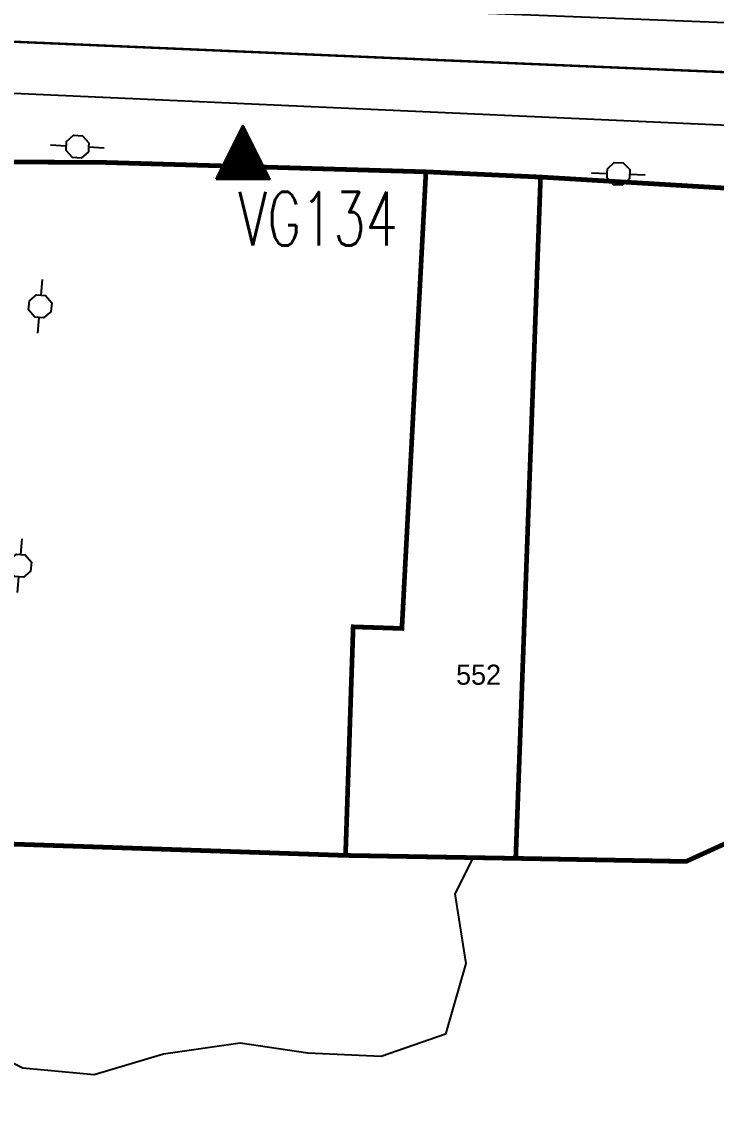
# Model space of a CAD drawing. Header units: millimetres. Extents: x 203684 to 206468, y 4869193 to 4871613.
# Drawn here: x 204541.4 to 204593.1, y 4870842.5 to 4870923.5 of the extents above; entities that cross this region are included whole.
import ezdxf
from ezdxf.enums import TextEntityAlignment as Align

# ---------------------------------------------------------------- set-up
doc = ezdxf.new("R2010")
doc.units = ezdxf.units.MM
for name, color, linetype in [('CD_MALHA_LOTES', 7, 'Continuous'), ('HP-VERTICE', 20, 'Continuous'), ('LT-POSTES', 7, 'Continuous'), ('RU-QUADRA', 210, 'Continuous'), ('SV-EIXO-RUA-PAV', 20, 'Continuous'), ('SV-RUA-PAVIM', 7, 'Continuous'), ('Th_NmrPort', 1, 'Continuous'), ('VG-ORLA-VEGETACAO', 90, 'Continuous')]:
    doc.layers.add(name, color=color, linetype=linetype)
doc.styles.add('ARIAL', font='simplex.shx')

# ---------------------------------------------------------------- blocks, each defined once
blk = doc.blocks.new('COD159', base_point=(204054.89, 4870957.67))
at = {"layer": 'HP-VERTICE'}
for p, q in [((204054.734989, 4870959.359978), (204055.045009, 4870959.359981)), ((204054.737489, 4870959.364978), (204055.042509, 4870959.364981)), ((204054.739989, 4870959.369978), (204055.040009, 4870959.369981)), ((204054.742489, 4870959.374978), (204055.037509, 4870959.374981)), ((204054.744989, 4870959.379978), (204055.035009, 4870959.379981)), ((204054.747489, 4870959.384978), (204055.032509, 4870959.384981)), ((204054.749989, 4870959.389979), (204055.030009, 4870959.389981)), ((204054.752489, 4870959.394979), (204055.027509, 4870959.394981)), ((204054.754989, 4870959.399979), (204055.025009, 4870959.399981)), ((204054.757489, 4870959.404979), (204055.022509, 4870959.404981)), ((204054.759989, 4870959.409979), (204055.020009, 4870959.409981)), ((204054.762489, 4870959.414979), (204055.017509, 4870959.414981)), ((204054.764989, 4870959.419979), (204055.015009, 4870959.419981)), ((204054.767489, 4870959.424979), (204055.012509, 4870959.424981)), ((204054.769989, 4870959.429979), (204055.010009, 4870959.429981)), ((204054.772489, 4870959.434979), (204055.007509, 4870959.434981)), ((204054.774989, 4870959.439979), (204055.005009, 4870959.439981)), ((204054.777489, 4870959.444979), (204055.002509, 4870959.444981)), ((204054.779989, 4870959.449979), (204055.000009, 4870959.449981)), ((204054.782489, 4870959.454979), (204054.99751, 4870959.454981)), ((204054.784989, 4870959.459979), (204054.99501, 4870959.459981)), ((204054.787489, 4870959.464979), (204054.99251, 4870959.464981)), ((204054.789989, 4870959.469979), (204054.99001, 4870959.469981)), ((204054.792489, 4870959.474979), (204054.98751, 4870959.474981)), ((204054.794989, 4870959.479979), (204054.98501, 4870959.479981)), ((204054.797489, 4870959.484979), (204054.98251, 4870959.484981)), ((204054.79999, 4870959.489979), (204054.98001, 4870959.489981)), ((204054.80249, 4870959.494979), (204054.97751, 4870959.494981)), ((204054.80499, 4870959.499979), (204054.97501, 4870959.499981)), ((204054.80749, 4870959.504979), (204054.97251, 4870959.504981)), ((204054.80999, 4870959.509979), (204054.97001, 4870959.509981)), ((204054.81249, 4870959.514979), (204054.96751, 4870959.514981)), ((204054.81499, 4870959.519979), (204054.96501, 4870959.519981)), ((204054.81749, 4870959.524979), (204054.96251, 4870959.524981)), ((204054.81999, 4870959.529979), (204054.96001, 4870959.529981)), ((204054.82249, 4870959.534979), (204054.95751, 4870959.534981)), ((204054.82499, 4870959.539979), (204054.95501, 4870959.539981)), ((204054.82749, 4870959.544979), (204054.95251, 4870959.544981)), ((204054.82999, 4870959.549979), (204054.95001, 4870959.549981)), ((204054.83249, 4870959.554979), (204054.94751, 4870959.55498)), ((204054.83499, 4870959.559979), (204054.94501, 4870959.55998)), ((204054.83749, 4870959.564979), (204054.94251, 4870959.56498)), ((204054.83999, 4870959.569979), (204054.94001, 4870959.56998)), ((204054.84249, 4870959.574979), (204054.93751, 4870959.57498)), ((204054.84499, 4870959.579979), (204054.93501, 4870959.57998)), ((204054.84749, 4870959.584979), (204054.93251, 4870959.58498)), ((204054.84999, 4870959.58998), (204054.93001, 4870959.58998)), ((204054.85249, 4870959.59498), (204054.92751, 4870959.59498)), ((204054.85499, 4870959.59998), (204054.92501, 4870959.59998)), ((204054.85749, 4870959.60498), (204054.92251, 4870959.60498)), ((204054.85999, 4870959.60998), (204054.92001, 4870959.60998)), ((204054.86249, 4870959.61498), (204054.91751, 4870959.61498)), ((204054.86499, 4870959.61998), (204054.91501, 4870959.61998)), ((204054.86749, 4870959.62498), (204054.91251, 4870959.62498)), ((204054.86999, 4870959.62998), (204054.91001, 4870959.62998)), ((204054.87249, 4870959.63498), (204054.90751, 4870959.63498)), ((204054.87499, 4870959.63998), (204054.90501, 4870959.63998)), ((204054.87749, 4870959.64498), (204054.90251, 4870959.64498)), ((204054.87999, 4870959.64998), (204054.90001, 4870959.64998)), ((204054.88249, 4870959.65498), (204054.89751, 4870959.65498)), ((204054.88499, 4870959.65998), (204054.89501, 4870959.65998)), ((204054.88749, 4870959.66498), (204054.89251, 4870959.66498)), ((204054.88999, 4870959.66998), (204054.89001, 4870959.66998)), ((204054.329987, 4870958.549974), (204055.450007, 4870958.549986)), ((204054.332487, 4870958.554974), (204055.447507, 4870958.554986)), ((204054.334987, 4870958.559974), (204055.445007, 4870958.559985)), ((204054.337487, 4870958.564974), (204055.442507, 4870958.564985)), ((204054.339987, 4870958.569974), (204055.440007, 4870958.569985)), ((204054.342487, 4870958.574974), (204055.437507, 4870958.574985)), ((204054.344987, 4870958.579974), (204055.435007, 4870958.579985)), ((204054.347487, 4870958.584975), (204055.432507, 4870958.584985)), ((204054.349987, 4870958.589975), (204055.430007, 4870958.589985)), ((204054.352487, 4870958.594975), (204055.427507, 4870958.594985)), ((204054.354987, 4870958.599975), (204055.425007, 4870958.599985)), ((204054.357487, 4870958.604975), (204055.422507, 4870958.604985)), ((204054.359987, 4870958.609975), (204055.420007, 4870958.609985)), ((204054.362487, 4870958.614975), (204055.417507, 4870958.614985)), ((204054.364987, 4870958.619975), (204055.415007, 4870958.619985)), ((204054.367487, 4870958.624975), (204055.412507, 4870958.624985)), ((204054.369987, 4870958.629975), (204055.410007, 4870958.629985)), ((204054.372487, 4870958.634975), (204055.407507, 4870958.634985)), ((204054.374987, 4870958.639975), (204055.405007, 4870958.639985)), ((204054.377487, 4870958.644975), (204055.402507, 4870958.644985)), ((204054.379987, 4870958.649975), (204055.400007, 4870958.649985)), ((204054.382487, 4870958.654975), (204055.397507, 4870958.654985)), ((204054.384987, 4870958.659975), (204055.395008, 4870958.659985)), ((204054.387487, 4870958.664975), (204055.392508, 4870958.664985)), ((204054.389987, 4870958.669975), (204055.390008, 4870958.669985)), ((204054.392487, 4870958.674975), (204055.387508, 4870958.674985)), ((204054.394987, 4870958.679975), (204055.385008, 4870958.679985)), ((204054.397488, 4870958.684975), (204055.382508, 4870958.684985)), ((204054.399988, 4870958.689975), (204055.380008, 4870958.689985)), ((204054.402488, 4870958.694975), (204055.377508, 4870958.694985)), ((204054.404988, 4870958.699975), (204055.375008, 4870958.699985)), ((204054.407488, 4870958.704975), (204055.372508, 4870958.704985)), ((204054.409988, 4870958.709975), (204055.370008, 4870958.709985)), ((204054.412488, 4870958.714975), (204055.367508, 4870958.714985)), ((204054.414988, 4870958.719975), (204055.365008, 4870958.719985)), ((204054.417488, 4870958.724975), (204055.362508, 4870958.724985)), ((204054.419988, 4870958.729975), (204055.360008, 4870958.729985)), ((204054.422488, 4870958.734975), (204055.357508, 4870958.734985)), ((204054.424988, 4870958.739975), (204055.355008, 4870958.739985)), ((204054.427488, 4870958.744975), (204055.352508, 4870958.744985)), ((204054.429988, 4870958.749975), (204055.350008, 4870958.749985)), ((204054.432488, 4870958.754975), (204055.347508, 4870958.754985)), ((204054.434988, 4870958.759975), (204055.345008, 4870958.759984)), ((204054.437488, 4870958.764975), (204055.342508, 4870958.764984)), ((204054.439988, 4870958.769975), (204055.340008, 4870958.769984)), ((204054.442488, 4870958.774975), (204055.337508, 4870958.774984)), ((204054.444988, 4870958.779975), (204055.335008, 4870958.779984)), ((204054.447488, 4870958.784976), (204055.332508, 4870958.784984)), ((204054.449988, 4870958.789976), (204055.330008, 4870958.789984)), ((204054.452488, 4870958.794976), (204055.327508, 4870958.794984)), ((204054.454988, 4870958.799976), (204055.325008, 4870958.799984)), ((204054.457488, 4870958.804976), (204055.322508, 4870958.804984)), ((204054.459988, 4870958.809976), (204055.320008, 4870958.809984)), ((204054.462488, 4870958.814976), (204055.317508, 4870958.814984)), ((204054.464988, 4870958.819976), (204055.315008, 4870958.819984)), ((204054.467488, 4870958.824976), (204055.312508, 4870958.824984)), ((204054.469988, 4870958.829976), (204055.310008, 4870958.829984)), ((204054.472488, 4870958.834976), (204055.307508, 4870958.834984)), ((204054.474988, 4870958.839976), (204055.305008, 4870958.839984)), ((204054.477488, 4870958.844976), (204055.302508, 4870958.844984)), ((204054.479988, 4870958.849976), (204055.300008, 4870958.849984)), ((204054.482488, 4870958.854976), (204055.297508, 4870958.854984)), ((204054.484988, 4870958.859976), (204055.295008, 4870958.859984)), ((204054.487488, 4870958.864976), (204055.292508, 4870958.864984)), ((204054.489988, 4870958.869976), (204055.290008, 4870958.869984)), ((204054.492488, 4870958.874976), (204055.287508, 4870958.874984)), ((204054.494988, 4870958.879976), (204055.285008, 4870958.879984)), ((204054.497488, 4870958.884976), (204055.282508, 4870958.884984)), ((204054.499988, 4870958.889976), (204055.280008, 4870958.889984)), ((204054.502488, 4870958.894976), (204055.277508, 4870958.894984)), ((204054.504988, 4870958.899976), (204055.275008, 4870958.899984)), ((204054.507488, 4870958.904976), (204055.272508, 4870958.904984)), ((204054.509988, 4870958.909976), (204055.270008, 4870958.909984)), ((204054.512488, 4870958.914976), (204055.267508, 4870958.914984)), ((204054.514988, 4870958.919976), (204055.265008, 4870958.919984)), ((204054.517488, 4870958.924976), (204055.262508, 4870958.924984)), ((204054.519988, 4870958.929976), (204055.260008, 4870958.929984)), ((204054.522488, 4870958.934976), (204055.257508, 4870958.934984)), ((204054.524988, 4870958.939976), (204055.255008, 4870958.939984)), ((204054.527488, 4870958.944976), (204055.252508, 4870958.944984)), ((204054.529988, 4870958.949976), (204055.250008, 4870958.949984)), ((204054.532488, 4870958.954976), (204055.247508, 4870958.954984)), ((204054.534988, 4870958.959976), (204055.245008, 4870958.959983)), ((204054.537488, 4870958.964976), (204055.242508, 4870958.964983)), ((204054.539988, 4870958.969976), (204055.240008, 4870958.969983)), ((204054.542488, 4870958.974976), (204055.237508, 4870958.974983)), ((204054.544988, 4870958.979976), (204055.235008, 4870958.979983)), ((204054.547488, 4870958.984977), (204055.232508, 4870958.984983)), ((204054.549988, 4870958.989977), (204055.230008, 4870958.989983)), ((204054.552488, 4870958.994977), (204055.227508, 4870958.994983)), ((204054.554988, 4870958.999977), (204055.225008, 4870958.999983)), ((204054.557488, 4870959.004977), (204055.222508, 4870959.004983)), ((204054.559988, 4870959.009977), (204055.220008, 4870959.009983)), ((204054.562488, 4870959.014977), (204055.217508, 4870959.014983)), ((204054.564988, 4870959.019977), (204055.215008, 4870959.019983)), ((204054.567488, 4870959.024977), (204055.212508, 4870959.024983)), ((204054.569988, 4870959.029977), (204055.210008, 4870959.029983)), ((204054.572488, 4870959.034977), (204055.207508, 4870959.034983)), ((204054.574988, 4870959.039977), (204055.205008, 4870959.039983)), ((204054.577488, 4870959.044977), (204055.202508, 4870959.044983)), ((204054.579988, 4870959.049977), (204055.200008, 4870959.049983)), ((204054.582488, 4870959.054977), (204055.197509, 4870959.054983)), ((204054.584988, 4870959.059977), (204055.195009, 4870959.059983)), ((204054.587488, 4870959.064977), (204055.192509, 4870959.064983)), ((204054.589988, 4870959.069977), (204055.190009, 4870959.069983)), ((204054.592488, 4870959.074977), (204055.187509, 4870959.074983)), ((204054.594988, 4870959.079977), (204055.185009, 4870959.079983)), ((204054.597488, 4870959.084977), (204055.182509, 4870959.084983)), ((204054.599989, 4870959.089977), (204055.180009, 4870959.089983)), ((204054.602489, 4870959.094977), (204055.177509, 4870959.094983)), ((204054.604989, 4870959.099977), (204055.175009, 4870959.099983)), ((204054.607489, 4870959.104977), (204055.172509, 4870959.104983)), ((204054.609989, 4870959.109977), (204055.170009, 4870959.109983)), ((204054.612489, 4870959.114977), (204055.167509, 4870959.114983)), ((204054.614989, 4870959.119977), (204055.165009, 4870959.119983)), ((204054.617489, 4870959.124977), (204055.162509, 4870959.124983)), ((204054.619989, 4870959.129977), (204055.160009, 4870959.129983)), ((204054.622489, 4870959.134977), (204055.157509, 4870959.134983)), ((204054.624989, 4870959.139977), (204055.155009, 4870959.139983)), ((204054.627489, 4870959.144977), (204055.152509, 4870959.144983)), ((204054.629989, 4870959.149977), (204055.150009, 4870959.149983)), ((204054.632489, 4870959.154977), (204055.147509, 4870959.154982)), ((204054.634989, 4870959.159977), (204055.145009, 4870959.159982)), ((204054.637489, 4870959.164977), (204055.142509, 4870959.164982)), ((204054.639989, 4870959.169977), (204055.140009, 4870959.169982)), ((204054.642489, 4870959.174977), (204055.137509, 4870959.174982)), ((204054.644989, 4870959.179977), (204055.135009, 4870959.179982)), ((204054.647489, 4870959.184977), (204055.132509, 4870959.184982)), ((204054.649989, 4870959.189978), (204055.130009, 4870959.189982)), ((204054.652489, 4870959.194978), (204055.127509, 4870959.194982)), ((204054.654989, 4870959.199978), (204055.125009, 4870959.199982)), ((204054.657489, 4870959.204978), (204055.122509, 4870959.204982)), ((204054.659989, 4870959.209978), (204055.120009, 4870959.209982)), ((204054.662489, 4870959.214978), (204055.117509, 4870959.214982)), ((204054.664989, 4870959.219978), (204055.115009, 4870959.219982)), ((204054.667489, 4870959.224978), (204055.112509, 4870959.224982)), ((204054.669989, 4870959.229978), (204055.110009, 4870959.229982)), ((204054.672489, 4870959.234978), (204055.107509, 4870959.234982)), ((204054.674989, 4870959.239978), (204055.105009, 4870959.239982)), ((204054.677489, 4870959.244978), (204055.102509, 4870959.244982)), ((204054.679989, 4870959.249978), (204055.100009, 4870959.249982)), ((204054.682489, 4870959.254978), (204055.097509, 4870959.254982)), ((204054.684989, 4870959.259978), (204055.095009, 4870959.259982)), ((204054.687489, 4870959.264978), (204055.092509, 4870959.264982)), ((204054.689989, 4870959.269978), (204055.090009, 4870959.269982)), ((204054.692489, 4870959.274978), (204055.087509, 4870959.274982)), ((204054.694989, 4870959.279978), (204055.085009, 4870959.279982)), ((204054.697489, 4870959.284978), (204055.082509, 4870959.284982)), ((204054.699989, 4870959.289978), (204055.080009, 4870959.289982)), ((204054.702489, 4870959.294978), (204055.077509, 4870959.294982)), ((204054.704989, 4870959.299978), (204055.075009, 4870959.299982)), ((204054.707489, 4870959.304978), (204055.072509, 4870959.304982)), ((204054.709989, 4870959.309978), (204055.070009, 4870959.309982)), ((204054.712489, 4870959.314978), (204055.067509, 4870959.314982)), ((204054.714989, 4870959.319978), (204055.065009, 4870959.319982)), ((204054.717489, 4870959.324978), (204055.062509, 4870959.324982)), ((204054.719989, 4870959.329978), (204055.060009, 4870959.329982)), ((204054.722489, 4870959.334978), (204055.057509, 4870959.334982)), ((204054.724989, 4870959.339978), (204055.055009, 4870959.339982)), ((204054.727489, 4870959.344978), (204055.052509, 4870959.344982)), ((204054.729989, 4870959.349978), (204055.050009, 4870959.349982)), ((204054.732489, 4870959.354978), (204055.047509, 4870959.354981)), ((204053.924985, 4870957.73997), (204055.855005, 4870957.73999)), ((204053.927485, 4870957.74497), (204055.852505, 4870957.74499)), ((204053.929985, 4870957.74997), (204055.850005, 4870957.74999)), ((204053.932485, 4870957.75497), (204055.847505, 4870957.75499)), ((204053.934985, 4870957.75997), (204055.845005, 4870957.75999)), ((204053.937485, 4870957.76497), (204055.842505, 4870957.764989)), ((204053.939985, 4870957.76997), (204055.840005, 4870957.769989)), ((204053.942485, 4870957.77497), (204055.837505, 4870957.774989)), ((204053.944985, 4870957.779971), (204055.835005, 4870957.779989)), ((204053.947485, 4870957.784971), (204055.832505, 4870957.784989)), ((204053.949985, 4870957.789971), (204055.830005, 4870957.789989)), ((204053.952485, 4870957.794971), (204055.827505, 4870957.794989)), ((204053.954985, 4870957.799971), (204055.825005, 4870957.799989)), ((204053.957485, 4870957.804971), (204055.822505, 4870957.804989)), ((204053.959985, 4870957.809971), (204055.820005, 4870957.809989)), ((204053.962485, 4870957.814971), (204055.817505, 4870957.814989)), ((204053.964985, 4870957.819971), (204055.815005, 4870957.819989)), ((204053.967485, 4870957.824971), (204055.812505, 4870957.824989)), ((204053.969985, 4870957.829971), (204055.810005, 4870957.829989)), ((204053.972485, 4870957.834971), (204055.807505, 4870957.834989)), ((204053.974985, 4870957.839971), (204055.805005, 4870957.839989)), ((204053.977485, 4870957.844971), (204055.802505, 4870957.844989)), ((204053.979985, 4870957.849971), (204055.800005, 4870957.849989)), ((204053.982485, 4870957.854971), (204055.797505, 4870957.854989)), ((204053.984985, 4870957.859971), (204055.795005, 4870957.859989)), ((204053.987485, 4870957.864971), (204055.792506, 4870957.864989)), ((204053.989985, 4870957.869971), (204055.790006, 4870957.869989)), ((204053.992485, 4870957.874971), (204055.787506, 4870957.874989)), ((204053.994986, 4870957.879971), (204055.785006, 4870957.879989)), ((204053.997486, 4870957.884971), (204055.782506, 4870957.884989)), ((204053.999986, 4870957.889971), (204055.780006, 4870957.889989)), ((204054.002486, 4870957.894971), (204055.777506, 4870957.894989)), ((204054.004986, 4870957.899971), (204055.775006, 4870957.899989)), ((204054.007486, 4870957.904971), (204055.772506, 4870957.904989)), ((204054.009986, 4870957.909971), (204055.770006, 4870957.909989)), ((204054.012486, 4870957.914971), (204055.767506, 4870957.914989)), ((204054.014986, 4870957.919971), (204055.765006, 4870957.919989)), ((204054.017486, 4870957.924971), (204055.762506, 4870957.924989)), ((204054.019986, 4870957.929971), (204055.760006, 4870957.929989)), ((204054.022486, 4870957.934971), (204055.757506, 4870957.934989)), ((204054.024986, 4870957.939971), (204055.755006, 4870957.939989)), ((204054.027486, 4870957.944971), (204055.752506, 4870957.944989)), ((204054.029986, 4870957.949971), (204055.750006, 4870957.949989)), ((204054.032486, 4870957.954971), (204055.747506, 4870957.954989)), ((204054.034986, 4870957.959971), (204055.745006, 4870957.959988)), ((204054.037486, 4870957.964971), (204055.742506, 4870957.964988)), ((204054.039986, 4870957.969971), (204055.740006, 4870957.969988)), ((204054.042486, 4870957.974971), (204055.737506, 4870957.974988)), ((204054.044986, 4870957.979971), (204055.735006, 4870957.979988)), ((204054.047486, 4870957.984972), (204055.732506, 4870957.984988)), ((204054.049986, 4870957.989972), (204055.730006, 4870957.989988)), ((204054.052486, 4870957.994972), (204055.727506, 4870957.994988)), ((204054.054986, 4870957.999972), (204055.725006, 4870957.999988)), ((204054.057486, 4870958.004972), (204055.722506, 4870958.004988)), ((204054.059986, 4870958.009972), (204055.720006, 4870958.009988)), ((204054.062486, 4870958.014972), (204055.717506, 4870958.014988)), ((204054.064986, 4870958.019972), (204055.715006, 4870958.019988)), ((204054.067486, 4870958.024972), (204055.712506, 4870958.024988)), ((204054.069986, 4870958.029972), (204055.710006, 4870958.029988)), ((204054.072486, 4870958.034972), (204055.707506, 4870958.034988)), ((204054.074986, 4870958.039972), (204055.705006, 4870958.039988)), ((204054.077486, 4870958.044972), (204055.702506, 4870958.044988)), ((204054.079986, 4870958.049972), (204055.700006, 4870958.049988)), ((204054.082486, 4870958.054972), (204055.697506, 4870958.054988)), ((204054.084986, 4870958.059972), (204055.695006, 4870958.059988)), ((204054.087486, 4870958.064972), (204055.692506, 4870958.064988)), ((204054.089986, 4870958.069972), (204055.690006, 4870958.069988)), ((204054.092486, 4870958.074972), (204055.687506, 4870958.074988)), ((204054.094986, 4870958.079972), (204055.685006, 4870958.079988)), ((204054.097486, 4870958.084972), (204055.682506, 4870958.084988)), ((204054.099986, 4870958.089972), (204055.680006, 4870958.089988)), ((204054.102486, 4870958.094972), (204055.677506, 4870958.094988)), ((204054.104986, 4870958.099972), (204055.675006, 4870958.099988)), ((204054.107486, 4870958.104972), (204055.672506, 4870958.104988)), ((204054.109986, 4870958.109972), (204055.670006, 4870958.109988)), ((204054.112486, 4870958.114972), (204055.667506, 4870958.114988)), ((204054.114986, 4870958.119972), (204055.665006, 4870958.119988)), ((204054.117486, 4870958.124972), (204055.662506, 4870958.124988)), ((204054.119986, 4870958.129972), (204055.660006, 4870958.129988)), ((204054.122486, 4870958.134972), (204055.657506, 4870958.134988)), ((204054.124986, 4870958.139972), (204055.655006, 4870958.139988)), ((204054.127486, 4870958.144972), (204055.652506, 4870958.144988)), ((204054.129986, 4870958.149972), (204055.650006, 4870958.149988)), ((204054.132486, 4870958.154972), (204055.647506, 4870958.154988)), ((204054.134986, 4870958.159972), (204055.645006, 4870958.159987)), ((204054.137486, 4870958.164972), (204055.642506, 4870958.164987)), ((204054.139986, 4870958.169972), (204055.640006, 4870958.169987)), ((204054.142486, 4870958.174972), (204055.637506, 4870958.174987)), ((204054.144986, 4870958.179972), (204055.635006, 4870958.179987)), ((204054.147486, 4870958.184973), (204055.632506, 4870958.184987)), ((204054.149986, 4870958.189973), (204055.630006, 4870958.189987)), ((204054.152486, 4870958.194973), (204055.627506, 4870958.194987)), ((204054.154986, 4870958.199973), (204055.625006, 4870958.199987)), ((204054.157486, 4870958.204973), (204055.622506, 4870958.204987)), ((204054.159986, 4870958.209973), (204055.620006, 4870958.209987)), ((204054.162486, 4870958.214973), (204055.617506, 4870958.214987)), ((204054.164986, 4870958.219973), (204055.615006, 4870958.219987)), ((204054.167486, 4870958.224973), (204055.612506, 4870958.224987)), ((204054.169986, 4870958.229973), (204055.610006, 4870958.229987)), ((204054.172486, 4870958.234973), (204055.607506, 4870958.234987)), ((204054.174986, 4870958.239973), (204055.605006, 4870958.239987)), ((204054.177486, 4870958.244973), (204055.602506, 4870958.244987)), ((204054.179986, 4870958.249973), (204055.600006, 4870958.249987)), ((204054.182486, 4870958.254973), (204055.597506, 4870958.254987)), ((204054.184986, 4870958.259973), (204055.595007, 4870958.259987)), ((204054.187486, 4870958.264973), (204055.592507, 4870958.264987)), ((204054.189986, 4870958.269973), (204055.590007, 4870958.269987)), ((204054.192486, 4870958.274973), (204055.587507, 4870958.274987)), ((204054.194986, 4870958.279973), (204055.585007, 4870958.279987)), ((204054.197487, 4870958.284973), (204055.582507, 4870958.284987)), ((204054.199987, 4870958.289973), (204055.580007, 4870958.289987)), ((204054.202487, 4870958.294973), (204055.577507, 4870958.294987)), ((204054.204987, 4870958.299973), (204055.575007, 4870958.299987)), ((204054.207487, 4870958.304973), (204055.572507, 4870958.304987)), ((204054.209987, 4870958.309973), (204055.570007, 4870958.309987)), ((204054.212487, 4870958.314973), (204055.567507, 4870958.314987)), ((204054.214987, 4870958.319973), (204055.565007, 4870958.319987)), ((204054.217487, 4870958.324973), (204055.562507, 4870958.324987)), ((204054.219987, 4870958.329973), (204055.560007, 4870958.329987)), ((204054.222487, 4870958.334973), (204055.557507, 4870958.334987)), ((204054.224987, 4870958.339973), (204055.555007, 4870958.339987)), ((204054.227487, 4870958.344973), (204055.552507, 4870958.344987)), ((204054.229987, 4870958.349973), (204055.550007, 4870958.349987)), ((204054.232487, 4870958.354973), (204055.547507, 4870958.354987)), ((204054.234987, 4870958.359973), (204055.545007, 4870958.359986)), ((204054.237487, 4870958.364973), (204055.542507, 4870958.364986)), ((204054.239987, 4870958.369973), (204055.540007, 4870958.369986)), ((204054.242487, 4870958.374973), (204055.537507, 4870958.374986)), ((204054.244987, 4870958.379973), (204055.535007, 4870958.379986)), ((204054.247487, 4870958.384974), (204055.532507, 4870958.384986)), ((204054.249987, 4870958.389974), (204055.530007, 4870958.389986)), ((204054.252487, 4870958.394974), (204055.527507, 4870958.394986)), ((204054.254987, 4870958.399974), (204055.525007, 4870958.399986)), ((204054.257487, 4870958.404974), (204055.522507, 4870958.404986)), ((204054.259987, 4870958.409974), (204055.520007, 4870958.409986)), ((204054.262487, 4870958.414974), (204055.517507, 4870958.414986)), ((204054.264987, 4870958.419974), (204055.515007, 4870958.419986)), ((204054.267487, 4870958.424974), (204055.512507, 4870958.424986)), ((204054.269987, 4870958.429974), (204055.510007, 4870958.429986)), ((204054.272487, 4870958.434974), (204055.507507, 4870958.434986)), ((204054.274987, 4870958.439974), (204055.505007, 4870958.439986)), ((204054.277487, 4870958.444974), (204055.502507, 4870958.444986)), ((204054.279987, 4870958.449974), (204055.500007, 4870958.449986)), ((204054.282487, 4870958.454974), (204055.497507, 4870958.454986)), ((204054.284987, 4870958.459974), (204055.495007, 4870958.459986)), ((204054.287487, 4870958.464974), (204055.492507, 4870958.464986)), ((204054.289987, 4870958.469974), (204055.490007, 4870958.469986)), ((204054.292487, 4870958.474974), (204055.487507, 4870958.474986)), ((204054.294987, 4870958.479974), (204055.485007, 4870958.479986)), ((204054.297487, 4870958.484974), (204055.482507, 4870958.484986)), ((204054.299987, 4870958.489974), (204055.480007, 4870958.489986)), ((204054.302487, 4870958.494974), (204055.477507, 4870958.494986)), ((204054.304987, 4870958.499974), (204055.475007, 4870958.499986)), ((204054.307487, 4870958.504974), (204055.472507, 4870958.504986)), ((204054.309987, 4870958.509974), (204055.470007, 4870958.509986)), ((204054.312487, 4870958.514974), (204055.467507, 4870958.514986)), ((204054.314987, 4870958.519974), (204055.465007, 4870958.519986)), ((204054.317487, 4870958.524974), (204055.462507, 4870958.524986)), ((204054.319987, 4870958.529974), (204055.460007, 4870958.529986)), ((204054.322487, 4870958.534974), (204055.457507, 4870958.534986)), ((204054.324987, 4870958.539974), (204055.455007, 4870958.539986)), ((204054.327487, 4870958.544974), (204055.452507, 4870958.544986)), ((204053.519983, 4870956.929966), (204056.260003, 4870956.929994)), ((204053.522483, 4870956.934966), (204056.257503, 4870956.934994)), ((204053.524983, 4870956.939966), (204056.255003, 4870956.939994)), ((204053.527483, 4870956.944966), (204056.252503, 4870956.944994)), ((204053.529983, 4870956.949966), (204056.250003, 4870956.949994)), ((204053.532483, 4870956.954966), (204056.247503, 4870956.954994)), ((204053.534983, 4870956.959966), (204056.245003, 4870956.959994)), ((204053.537483, 4870956.964966), (204056.242503, 4870956.964993)), ((204053.539983, 4870956.969966), (204056.240003, 4870956.969993)), ((204053.542483, 4870956.974966), (204056.237503, 4870956.974993)), ((204053.544983, 4870956.979967), (204056.235003, 4870956.979993)), ((204053.547483, 4870956.984967), (204056.232503, 4870956.984993)), ((204053.549983, 4870956.989967), (204056.230003, 4870956.989993)), ((204053.552483, 4870956.994967), (204056.227503, 4870956.994993)), ((204053.554983, 4870956.999967), (204056.225003, 4870956.999993)), ((204053.557483, 4870957.004967), (204056.222503, 4870957.004993)), ((204053.559983, 4870957.009967), (204056.220003, 4870957.009993)), ((204053.562483, 4870957.014967), (204056.217503, 4870957.014993)), ((204053.564983, 4870957.019967), (204056.215003, 4870957.019993)), ((204053.567483, 4870957.024967), (204056.212503, 4870957.024993)), ((204053.569983, 4870957.029967), (204056.210003, 4870957.029993)), ((204053.572483, 4870957.034967), (204056.207503, 4870957.034993)), ((204053.574983, 4870957.039967), (204056.205003, 4870957.039993)), ((204053.577483, 4870957.044967), (204056.202503, 4870957.044993)), ((204053.579983, 4870957.049967), (204056.200003, 4870957.049993)), ((204053.582483, 4870957.054967), (204056.197503, 4870957.054993)), ((204053.584983, 4870957.059967), (204056.195003, 4870957.059993)), ((204053.587483, 4870957.064967), (204056.192504, 4870957.064993)), ((204053.589983, 4870957.069967), (204056.190004, 4870957.069993)), ((204053.592483, 4870957.074967), (204056.187504, 4870957.074993)), ((204053.594984, 4870957.079967), (204056.185004, 4870957.079993)), ((204053.597484, 4870957.084967), (204056.182504, 4870957.084993)), ((204053.599984, 4870957.089967), (204056.180004, 4870957.089993)), ((204053.602484, 4870957.094967), (204056.177504, 4870957.094993)), ((204053.604984, 4870957.099967), (204056.175004, 4870957.099993)), ((204053.607484, 4870957.104967), (204056.172504, 4870957.104993)), ((204053.609984, 4870957.109967), (204056.170004, 4870957.109993)), ((204053.612484, 4870957.114967), (204056.167504, 4870957.114993)), ((204053.614984, 4870957.119967), (204056.165004, 4870957.119993)), ((204053.617484, 4870957.124967), (204056.162504, 4870957.124993)), ((204053.619984, 4870957.129967), (204056.160004, 4870957.129993)), ((204053.622484, 4870957.134967), (204056.157504, 4870957.134993)), ((204053.624984, 4870957.139967), (204056.155004, 4870957.139993)), ((204053.627484, 4870957.144967), (204056.152504, 4870957.144993)), ((204053.629984, 4870957.149967), (204056.150004, 4870957.149993)), ((204053.632484, 4870957.154967), (204056.147504, 4870957.154993)), ((204053.634984, 4870957.159967), (204056.145004, 4870957.159993)), ((204053.637484, 4870957.164967), (204056.142504, 4870957.164992)), ((204053.639984, 4870957.169967), (204056.140004, 4870957.169992)), ((204053.642484, 4870957.174967), (204056.137504, 4870957.174992)), ((204053.644984, 4870957.179968), (204056.135004, 4870957.179992)), ((204053.647484, 4870957.184968), (204056.132504, 4870957.184992)), ((204053.649984, 4870957.189968), (204056.130004, 4870957.189992)), ((204053.652484, 4870957.194968), (204056.127504, 4870957.194992)), ((204053.654984, 4870957.199968), (204056.125004, 4870957.199992)), ((204053.657484, 4870957.204968), (204056.122504, 4870957.204992)), ((204053.659984, 4870957.209968), (204056.120004, 4870957.209992)), ((204053.662484, 4870957.214968), (204056.117504, 4870957.214992)), ((204053.664984, 4870957.219968), (204056.115004, 4870957.219992)), ((204053.667484, 4870957.224968), (204056.112504, 4870957.224992)), ((204053.669984, 4870957.229968), (204056.110004, 4870957.229992)), ((204053.672484, 4870957.234968), (204056.107504, 4870957.234992)), ((204053.674984, 4870957.239968), (204056.105004, 4870957.239992)), ((204053.677484, 4870957.244968), (204056.102504, 4870957.244992)), ((204053.679984, 4870957.249968), (204056.100004, 4870957.249992)), ((204053.682484, 4870957.254968), (204056.097504, 4870957.254992)), ((204053.684984, 4870957.259968), (204056.095004, 4870957.259992)), ((204053.687484, 4870957.264968), (204056.092504, 4870957.264992)), ((204053.689984, 4870957.269968), (204056.090004, 4870957.269992)), ((204053.692484, 4870957.274968), (204056.087504, 4870957.274992)), ((204053.694984, 4870957.279968), (204056.085004, 4870957.279992)), ((204053.697484, 4870957.284968), (204056.082504, 4870957.284992)), ((204053.699984, 4870957.289968), (204056.080004, 4870957.289992)), ((204053.702484, 4870957.294968), (204056.077504, 4870957.294992)), ((204053.704984, 4870957.299968), (204056.075004, 4870957.299992)), ((204053.707484, 4870957.304968), (204056.072504, 4870957.304992)), ((204053.709984, 4870957.309968), (204056.070004, 4870957.309992)), ((204053.712484, 4870957.314968), (204056.067504, 4870957.314992)), ((204053.714984, 4870957.319968), (204056.065004, 4870957.319992)), ((204053.717484, 4870957.324968), (204056.062504, 4870957.324992)), ((204053.719984, 4870957.329968), (204056.060004, 4870957.329992)), ((204053.722484, 4870957.334968), (204056.057504, 4870957.334992)), ((204053.724984, 4870957.339968), (204056.055004, 4870957.339992)), ((204053.727484, 4870957.344968), (204056.052504, 4870957.344992)), ((204053.729984, 4870957.349968), (204056.050004, 4870957.349992)), ((204053.732484, 4870957.354968), (204056.047504, 4870957.354992)), ((204053.734984, 4870957.359968), (204056.045004, 4870957.359992)), ((204053.737484, 4870957.364968), (204056.042504, 4870957.364991)), ((204053.739984, 4870957.369968), (204056.040004, 4870957.369991)), ((204053.742484, 4870957.374968), (204056.037504, 4870957.374991)), ((204053.744984, 4870957.379969), (204056.035004, 4870957.379991)), ((204053.747484, 4870957.384969), (204056.032504, 4870957.384991)), ((204053.749984, 4870957.389969), (204056.030004, 4870957.389991)), ((204053.752484, 4870957.394969), (204056.027504, 4870957.394991)), ((204053.754984, 4870957.399969), (204056.025004, 4870957.399991)), ((204053.757484, 4870957.404969), (204056.022504, 4870957.404991)), ((204053.759984, 4870957.409969), (204056.020004, 4870957.409991)), ((204053.762484, 4870957.414969), (204056.017504, 4870957.414991)), ((204053.764984, 4870957.419969), (204056.015004, 4870957.419991)), ((204053.767484, 4870957.424969), (204056.012504, 4870957.424991)), ((204053.769984, 4870957.429969), (204056.010004, 4870957.429991)), ((204053.772484, 4870957.434969), (204056.007504, 4870957.434991)), ((204053.774984, 4870957.439969), (204056.005004, 4870957.439991)), ((204053.777484, 4870957.444969), (204056.002504, 4870957.444991)), ((204053.779984, 4870957.449969), (204056.000004, 4870957.449991)), ((204053.782484, 4870957.454969), (204055.997504, 4870957.454991)), ((204053.784984, 4870957.459969), (204055.995004, 4870957.459991)), ((204053.787484, 4870957.464969), (204055.992505, 4870957.464991)), ((204053.789984, 4870957.469969), (204055.990005, 4870957.469991)), ((204053.792484, 4870957.474969), (204055.987505, 4870957.474991)), ((204053.794985, 4870957.479969), (204055.985005, 4870957.479991)), ((204053.797485, 4870957.484969), (204055.982505, 4870957.484991)), ((204053.799985, 4870957.489969), (204055.980005, 4870957.489991)), ((204053.802485, 4870957.494969), (204055.977505, 4870957.494991)), ((204053.804985, 4870957.499969), (204055.975005, 4870957.499991)), ((204053.807485, 4870957.504969), (204055.972505, 4870957.504991)), ((204053.809985, 4870957.509969), (204055.970005, 4870957.509991)), ((204053.812485, 4870957.514969), (204055.967505, 4870957.514991)), ((204053.814985, 4870957.519969), (204055.965005, 4870957.519991)), ((204053.817485, 4870957.524969), (204055.962505, 4870957.524991)), ((204053.819985, 4870957.529969), (204055.960005, 4870957.529991)), ((204053.822485, 4870957.534969), (204055.957505, 4870957.534991)), ((204053.824985, 4870957.539969), (204055.955005, 4870957.539991)), ((204053.827485, 4870957.544969), (204055.952505, 4870957.544991)), ((204053.829985, 4870957.549969), (204055.950005, 4870957.549991)), ((204053.832485, 4870957.554969), (204055.947505, 4870957.554991)), ((204053.834985, 4870957.559969), (204055.945005, 4870957.559991)), ((204053.837485, 4870957.564969), (204055.942505, 4870957.56499)), ((204053.839985, 4870957.569969), (204055.940005, 4870957.56999)), ((204053.842485, 4870957.574969), (204055.937505, 4870957.57499)), ((204053.844985, 4870957.57997), (204055.935005, 4870957.57999)), ((204053.847485, 4870957.58497), (204055.932505, 4870957.58499)), ((204053.849985, 4870957.58997), (204055.930005, 4870957.58999)), ((204053.852485, 4870957.59497), (204055.927505, 4870957.59499)), ((204053.854985, 4870957.59997), (204055.925005, 4870957.59999)), ((204053.857485, 4870957.60497), (204055.922505, 4870957.60499)), ((204053.859985, 4870957.60997), (204055.920005, 4870957.60999)), ((204053.862485, 4870957.61497), (204055.917505, 4870957.61499)), ((204053.864985, 4870957.61997), (204055.915005, 4870957.61999)), ((204053.867485, 4870957.62497), (204055.912505, 4870957.62499)), ((204053.869985, 4870957.62997), (204055.910005, 4870957.62999)), ((204053.872485, 4870957.63497), (204055.907505, 4870957.63499)), ((204053.874985, 4870957.63997), (204055.905005, 4870957.63999)), ((204053.877485, 4870957.64497), (204055.902505, 4870957.64499)), ((204053.879985, 4870957.64997), (204055.900005, 4870957.64999)), ((204053.882485, 4870957.65497), (204055.897505, 4870957.65499)), ((204053.884985, 4870957.65997), (204055.895005, 4870957.65999)), ((204053.887485, 4870957.66497), (204055.892505, 4870957.66499)), ((204053.889985, 4870957.66997), (204055.890005, 4870957.66999)), ((204053.892485, 4870957.67497), (204055.887505, 4870957.67499)), ((204053.894985, 4870957.67997), (204055.885005, 4870957.67999)), ((204053.897485, 4870957.68497), (204055.882505, 4870957.68499)), ((204053.899985, 4870957.68997), (204055.880005, 4870957.68999)), ((204053.902485, 4870957.69497), (204055.877505, 4870957.69499)), ((204053.904985, 4870957.69997), (204055.875005, 4870957.69999)), ((204053.907485, 4870957.70497), (204055.872505, 4870957.70499)), ((204053.909985, 4870957.70997), (204055.870005, 4870957.70999)), ((204053.912485, 4870957.71497), (204055.867505, 4870957.71499)), ((204053.914985, 4870957.71997), (204055.865005, 4870957.71999)), ((204053.917485, 4870957.72497), (204055.862505, 4870957.72499)), ((204053.919985, 4870957.72997), (204055.860005, 4870957.72999)), ((204053.922485, 4870957.73497), (204055.857505, 4870957.73499)), ((204053.114981, 4870956.119962), (204056.665001, 4870956.119998)), ((204053.117481, 4870956.124962), (204056.662501, 4870956.124998)), ((204053.119981, 4870956.129962), (204056.660001, 4870956.129998)), ((204053.122481, 4870956.134962), (204056.657501, 4870956.134998)), ((204053.124981, 4870956.139962), (204056.655001, 4870956.139998)), ((204053.127481, 4870956.144962), (204056.652501, 4870956.144998)), ((204053.129981, 4870956.149962), (204056.650001, 4870956.149998)), ((204053.132481, 4870956.154962), (204056.647501, 4870956.154998)), ((204053.134981, 4870956.159962), (204056.645001, 4870956.159998)), ((204053.137481, 4870956.164962), (204056.642501, 4870956.164998)), ((204053.139981, 4870956.169962), (204056.640001, 4870956.169997)), ((204053.142481, 4870956.174963), (204056.637501, 4870956.174997)), ((204053.144981, 4870956.179963), (204056.635001, 4870956.179997)), ((204053.147481, 4870956.184963), (204056.632501, 4870956.184997)), ((204053.149981, 4870956.189963), (204056.630001, 4870956.189997)), ((204053.152481, 4870956.194963), (204056.627501, 4870956.194997)), ((204053.154981, 4870956.199963), (204056.625001, 4870956.199997)), ((204053.157481, 4870956.204963), (204056.622501, 4870956.204997)), ((204053.159981, 4870956.209963), (204056.620001, 4870956.209997)), ((204053.162481, 4870956.214963), (204056.617501, 4870956.214997)), ((204053.164981, 4870956.219963), (204056.615001, 4870956.219997)), ((204053.167481, 4870956.224963), (204056.612501, 4870956.224997)), ((204053.169981, 4870956.229963), (204056.610001, 4870956.229997)), ((204053.172481, 4870956.234963), (204056.607501, 4870956.234997)), ((204053.174981, 4870956.239963), (204056.605001, 4870956.239997)), ((204053.177481, 4870956.244963), (204056.602501, 4870956.244997)), ((204053.179981, 4870956.249963), (204056.600001, 4870956.249997)), ((204053.182481, 4870956.254963), (204056.597501, 4870956.254997)), ((204053.184981, 4870956.259963), (204056.595001, 4870956.259997)), ((204053.187481, 4870956.264963), (204056.592501, 4870956.264997)), ((204053.189981, 4870956.269963), (204056.590002, 4870956.269997)), ((204053.192482, 4870956.274963), (204056.587502, 4870956.274997)), ((204053.194982, 4870956.279963), (204056.585002, 4870956.279997)), ((204053.197482, 4870956.284963), (204056.582502, 4870956.284997)), ((204053.199982, 4870956.289963), (204056.580002, 4870956.289997)), ((204053.202482, 4870956.294963), (204056.577502, 4870956.294997)), ((204053.204982, 4870956.299963), (204056.575002, 4870956.299997)), ((204053.207482, 4870956.304963), (204056.572502, 4870956.304997)), ((204053.209982, 4870956.309963), (204056.570002, 4870956.309997)), ((204053.212482, 4870956.314963), (204056.567502, 4870956.314997)), ((204053.214982, 4870956.319963), (204056.565002, 4870956.319997)), ((204053.217482, 4870956.324963), (204056.562502, 4870956.324997)), ((204053.219982, 4870956.329963), (204056.560002, 4870956.329997)), ((204053.222482, 4870956.334963), (204056.557502, 4870956.334997)), ((204053.224982, 4870956.339963), (204056.555002, 4870956.339997)), ((204053.227482, 4870956.344963), (204056.552502, 4870956.344997)), ((204053.229982, 4870956.349963), (204056.550002, 4870956.349997)), ((204053.232482, 4870956.354963), (204056.547502, 4870956.354997)), ((204053.234982, 4870956.359963), (204056.545002, 4870956.359997)), ((204053.237482, 4870956.364963), (204056.542502, 4870956.364997)), ((204053.239982, 4870956.369963), (204056.540002, 4870956.369996)), ((204053.242482, 4870956.374964), (204056.537502, 4870956.374996)), ((204053.244982, 4870956.379964), (204056.535002, 4870956.379996)), ((204053.247482, 4870956.384964), (204056.532502, 4870956.384996)), ((204053.249982, 4870956.389964), (204056.530002, 4870956.389996)), ((204053.252482, 4870956.394964), (204056.527502, 4870956.394996)), ((204053.254982, 4870956.399964), (204056.525002, 4870956.399996)), ((204053.257482, 4870956.404964), (204056.522502, 4870956.404996)), ((204053.259982, 4870956.409964), (204056.520002, 4870956.409996)), ((204053.262482, 4870956.414964), (204056.517502, 4870956.414996)), ((204053.264982, 4870956.419964), (204056.515002, 4870956.419996)), ((204053.267482, 4870956.424964), (204056.512502, 4870956.424996)), ((204053.269982, 4870956.429964), (204056.510002, 4870956.429996)), ((204053.272482, 4870956.434964), (204056.507502, 4870956.434996)), ((204053.274982, 4870956.439964), (204056.505002, 4870956.439996)), ((204053.277482, 4870956.444964), (204056.502502, 4870956.444996)), ((204053.279982, 4870956.449964), (204056.500002, 4870956.449996)), ((204053.282482, 4870956.454964), (204056.497502, 4870956.454996)), ((204053.284982, 4870956.459964), (204056.495002, 4870956.459996)), ((204053.287482, 4870956.464964), (204056.492502, 4870956.464996)), ((204053.289982, 4870956.469964), (204056.490002, 4870956.469996)), ((204053.292482, 4870956.474964), (204056.487502, 4870956.474996)), ((204053.294982, 4870956.479964), (204056.485002, 4870956.479996)), ((204053.297482, 4870956.484964), (204056.482502, 4870956.484996)), ((204053.299982, 4870956.489964), (204056.480002, 4870956.489996)), ((204053.302482, 4870956.494964), (204056.477502, 4870956.494996)), ((204053.304982, 4870956.499964), (204056.475002, 4870956.499996)), ((204053.307482, 4870956.504964), (204056.472502, 4870956.504996)), ((204053.309982, 4870956.509964), (204056.470002, 4870956.509996)), ((204053.312482, 4870956.514964), (204056.467502, 4870956.514996)), ((204053.314982, 4870956.519964), (204056.465002, 4870956.519996)), ((204053.317482, 4870956.524964), (204056.462502, 4870956.524996)), ((204053.319982, 4870956.529964), (204056.460002, 4870956.529996)), ((204053.322482, 4870956.534964), (204056.457502, 4870956.534996)), ((204053.324982, 4870956.539964), (204056.455002, 4870956.539996)), ((204053.327482, 4870956.544964), (204056.452502, 4870956.544996)), ((204053.329982, 4870956.549964), (204056.450002, 4870956.549996)), ((204053.332482, 4870956.554964), (204056.447502, 4870956.554996)), ((204053.334982, 4870956.559964), (204056.445002, 4870956.559996)), ((204053.337482, 4870956.564964), (204056.442502, 4870956.564996)), ((204053.339982, 4870956.569964), (204056.440002, 4870956.569995)), ((204053.342482, 4870956.574965), (204056.437502, 4870956.574995)), ((204053.344982, 4870956.579965), (204056.435002, 4870956.579995)), ((204053.347482, 4870956.584965), (204056.432502, 4870956.584995)), ((204053.349982, 4870956.589965), (204056.430002, 4870956.589995)), ((204053.352482, 4870956.594965), (204056.427502, 4870956.594995)), ((204053.354982, 4870956.599965), (204056.425002, 4870956.599995)), ((204053.357482, 4870956.604965), (204056.422502, 4870956.604995)), ((204053.359982, 4870956.609965), (204056.420002, 4870956.609995)), ((204053.362482, 4870956.614965), (204056.417502, 4870956.614995)), ((204053.364982, 4870956.619965), (204056.415002, 4870956.619995)), ((204053.367482, 4870956.624965), (204056.412502, 4870956.624995)), ((204053.369982, 4870956.629965), (204056.410002, 4870956.629995)), ((204053.372482, 4870956.634965), (204056.407502, 4870956.634995)), ((204053.374982, 4870956.639965), (204056.405002, 4870956.639995)), ((204053.377482, 4870956.644965), (204056.402502, 4870956.644995)), ((204053.379982, 4870956.649965), (204056.400002, 4870956.649995)), ((204053.382482, 4870956.654965), (204056.397502, 4870956.654995)), ((204053.384982, 4870956.659965), (204056.395002, 4870956.659995)), ((204053.387482, 4870956.664965), (204056.392502, 4870956.664995)), ((204053.389982, 4870956.669965), (204056.390003, 4870956.669995)), ((204053.392483, 4870956.674965), (204056.387503, 4870956.674995)), ((204053.394983, 4870956.679965), (204056.385003, 4870956.679995)), ((204053.397483, 4870956.684965), (204056.382503, 4870956.684995)), ((204053.399983, 4870956.689965), (204056.380003, 4870956.689995)), ((204053.402483, 4870956.694965), (204056.377503, 4870956.694995)), ((204053.404983, 4870956.699965), (204056.375003, 4870956.699995)), ((204053.407483, 4870956.704965), (204056.372503, 4870956.704995)), ((204053.409983, 4870956.709965), (204056.370003, 4870956.709995)), ((204053.412483, 4870956.714965), (204056.367503, 4870956.714995)), ((204053.414983, 4870956.719965), (204056.365003, 4870956.719995)), ((204053.417483, 4870956.724965), (204056.362503, 4870956.724995)), ((204053.419983, 4870956.729965), (204056.360003, 4870956.729995)), ((204053.422483, 4870956.734965), (204056.357503, 4870956.734995)), ((204053.424983, 4870956.739965), (204056.355003, 4870956.739995)), ((204053.427483, 4870956.744965), (204056.352503, 4870956.744995)), ((204053.429983, 4870956.749965), (204056.350003, 4870956.749995)), ((204053.432483, 4870956.754965), (204056.347503, 4870956.754995)), ((204053.434983, 4870956.759965), (204056.345003, 4870956.759995)), ((204053.437483, 4870956.764965), (204056.342503, 4870956.764995)), ((204053.439983, 4870956.769965), (204056.340003, 4870956.769994)), ((204053.442483, 4870956.774966), (204056.337503, 4870956.774994)), ((204053.444983, 4870956.779966), (204056.335003, 4870956.779994)), ((204053.447483, 4870956.784966), (204056.332503, 4870956.784994)), ((204053.449983, 4870956.789966), (204056.330003, 4870956.789994)), ((204053.452483, 4870956.794966), (204056.327503, 4870956.794994)), ((204053.454983, 4870956.799966), (204056.325003, 4870956.799994)), ((204053.457483, 4870956.804966), (204056.322503, 4870956.804994)), ((204053.459983, 4870956.809966), (204056.320003, 4870956.809994)), ((204053.462483, 4870956.814966), (204056.317503, 4870956.814994)), ((204053.464983, 4870956.819966), (204056.315003, 4870956.819994)), ((204053.467483, 4870956.824966), (204056.312503, 4870956.824994)), ((204053.469983, 4870956.829966), (204056.310003, 4870956.829994)), ((204053.472483, 4870956.834966), (204056.307503, 4870956.834994)), ((204053.474983, 4870956.839966), (204056.305003, 4870956.839994)), ((204053.477483, 4870956.844966), (204056.302503, 4870956.844994)), ((204053.479983, 4870956.849966), (204056.300003, 4870956.849994)), ((204053.482483, 4870956.854966), (204056.297503, 4870956.854994)), ((204053.484983, 4870956.859966), (204056.295003, 4870956.859994)), ((204053.487483, 4870956.864966), (204056.292503, 4870956.864994)), ((204053.489983, 4870956.869966), (204056.290003, 4870956.869994)), ((204053.492483, 4870956.874966), (204056.287503, 4870956.874994)), ((204053.494983, 4870956.879966), (204056.285003, 4870956.879994)), ((204053.497483, 4870956.884966), (204056.282503, 4870956.884994)), ((204053.499983, 4870956.889966), (204056.280003, 4870956.889994)), ((204053.502483, 4870956.894966), (204056.277503, 4870956.894994)), ((204053.504983, 4870956.899966), (204056.275003, 4870956.899994)), ((204053.507483, 4870956.904966), (204056.272503, 4870956.904994)), ((204053.509983, 4870956.909966), (204056.270003, 4870956.909994)), ((204053.512483, 4870956.914966), (204056.267503, 4870956.914994)), ((204053.514983, 4870956.919966), (204056.265003, 4870956.919994)), ((204053.517483, 4870956.924966), (204056.262503, 4870956.924994)), ((204052.89248, 4870955.67496), (204056.8875, 4870955.675)), ((204052.89498, 4870955.67996), (204056.885, 4870955.68)), ((204052.89748, 4870955.68496), (204056.8825, 4870955.685)), ((204052.89998, 4870955.68996), (204056.88, 4870955.69)), ((204052.90248, 4870955.69496), (204056.8775, 4870955.695)), ((204052.90498, 4870955.69996), (204056.875, 4870955.7)), ((204052.90748, 4870955.70496), (204056.8725, 4870955.705)), ((204052.90998, 4870955.70996), (204056.87, 4870955.71)), ((204052.91248, 4870955.71496), (204056.8675, 4870955.715)), ((204052.91498, 4870955.71996), (204056.865, 4870955.72)), ((204052.91748, 4870955.72496), (204056.8625, 4870955.725)), ((204052.91998, 4870955.72996), (204056.86, 4870955.73)), ((204052.92248, 4870955.73496), (204056.8575, 4870955.735)), ((204052.92498, 4870955.73996), (204056.855, 4870955.74)), ((204052.92748, 4870955.74496), (204056.8525, 4870955.745)), ((204052.92998, 4870955.74996), (204056.85, 4870955.75)), ((204052.93248, 4870955.75496), (204056.8475, 4870955.755)), ((204052.93498, 4870955.75996), (204056.845, 4870955.76)), ((204052.93748, 4870955.76496), (204056.8425, 4870955.765)), ((204052.93998, 4870955.76996), (204056.84, 4870955.769999)), ((204052.94248, 4870955.774961), (204056.8375, 4870955.774999)), ((204052.94498, 4870955.779961), (204056.835, 4870955.779999)), ((204052.94748, 4870955.784961), (204056.8325, 4870955.784999)), ((204052.94998, 4870955.789961), (204056.83, 4870955.789999)), ((204052.95248, 4870955.794961), (204056.8275, 4870955.794999)), ((204052.95498, 4870955.799961), (204056.825, 4870955.799999)), ((204052.95748, 4870955.804961), (204056.8225, 4870955.804999)), ((204052.95998, 4870955.809961), (204056.82, 4870955.809999)), ((204052.96248, 4870955.814961), (204056.8175, 4870955.814999)), ((204052.96498, 4870955.819961), (204056.815, 4870955.819999)), ((204052.96748, 4870955.824961), (204056.8125, 4870955.824999)), ((204052.96998, 4870955.829961), (204056.81, 4870955.829999)), ((204052.97248, 4870955.834961), (204056.8075, 4870955.834999)), ((204052.97498, 4870955.839961), (204056.805, 4870955.839999)), ((204052.97748, 4870955.844961), (204056.8025, 4870955.844999)), ((204052.97998, 4870955.849961), (204056.8, 4870955.849999)), ((204052.98248, 4870955.854961), (204056.7975, 4870955.854999)), ((204052.98498, 4870955.859961), (204056.795, 4870955.859999)), ((204052.98748, 4870955.864961), (204056.7925, 4870955.864999)), ((204052.98998, 4870955.869961), (204056.790001, 4870955.869999)), ((204052.992481, 4870955.874961), (204056.787501, 4870955.874999)), ((204052.994981, 4870955.879961), (204056.785001, 4870955.879999)), ((204052.997481, 4870955.884961), (204056.782501, 4870955.884999)), ((204052.999981, 4870955.889961), (204056.780001, 4870955.889999)), ((204053.002481, 4870955.894961), (204056.777501, 4870955.894999)), ((204053.004981, 4870955.899961), (204056.775001, 4870955.899999)), ((204053.007481, 4870955.904961), (204056.772501, 4870955.904999)), ((204053.009981, 4870955.909961), (204056.770001, 4870955.909999)), ((204053.012481, 4870955.914961), (204056.767501, 4870955.914999)), ((204053.014981, 4870955.919961), (204056.765001, 4870955.919999)), ((204053.017481, 4870955.924961), (204056.762501, 4870955.924999)), ((204053.019981, 4870955.929961), (204056.760001, 4870955.929999)), ((204053.022481, 4870955.934961), (204056.757501, 4870955.934999)), ((204053.024981, 4870955.939961), (204056.755001, 4870955.939999)), ((204053.027481, 4870955.944961), (204056.752501, 4870955.944999)), ((204053.029981, 4870955.949961), (204056.750001, 4870955.949999)), ((204053.032481, 4870955.954961), (204056.747501, 4870955.954999)), ((204053.034981, 4870955.959961), (204056.745001, 4870955.959999)), ((204053.037481, 4870955.964961), (204056.742501, 4870955.964999)), ((204053.039981, 4870955.969961), (204056.740001, 4870955.969998)), ((204053.042481, 4870955.974962), (204056.737501, 4870955.974998)), ((204053.044981, 4870955.979962), (204056.735001, 4870955.979998)), ((204053.047481, 4870955.984962), (204056.732501, 4870955.984998)), ((204053.049981, 4870955.989962), (204056.730001, 4870955.989998)), ((204053.052481, 4870955.994962), (204056.727501, 4870955.994998)), ((204053.054981, 4870955.999962), (204056.725001, 4870955.999998)), ((204053.057481, 4870956.004962), (204056.722501, 4870956.004998)), ((204053.059981, 4870956.009962), (204056.720001, 4870956.009998)), ((204053.062481, 4870956.014962), (204056.717501, 4870956.014998)), ((204053.064981, 4870956.019962), (204056.715001, 4870956.019998)), ((204053.067481, 4870956.024962), (204056.712501, 4870956.024998)), ((204053.069981, 4870956.029962), (204056.710001, 4870956.029998)), ((204053.072481, 4870956.034962), (204056.707501, 4870956.034998)), ((204053.074981, 4870956.039962), (204056.705001, 4870956.039998)), ((204053.077481, 4870956.044962), (204056.702501, 4870956.044998)), ((204053.079981, 4870956.049962), (204056.700001, 4870956.049998)), ((204053.082481, 4870956.054962), (204056.697501, 4870956.054998)), ((204053.084981, 4870956.059962), (204056.695001, 4870956.059998)), ((204053.087481, 4870956.064962), (204056.692501, 4870956.064998)), ((204053.089981, 4870956.069962), (204056.690001, 4870956.069998)), ((204053.092481, 4870956.074962), (204056.687501, 4870956.074998)), ((204053.094981, 4870956.079962), (204056.685001, 4870956.079998)), ((204053.097481, 4870956.084962), (204056.682501, 4870956.084998)), ((204053.099981, 4870956.089962), (204056.680001, 4870956.089998)), ((204053.102481, 4870956.094962), (204056.677501, 4870956.094998)), ((204053.104981, 4870956.099962), (204056.675001, 4870956.099998)), ((204053.107481, 4870956.104962), (204056.672501, 4870956.104998)), ((204053.109981, 4870956.109962), (204056.670001, 4870956.109998)), ((204053.112481, 4870956.114962), (204056.667501, 4870956.114998))]:
    blk.add_line(p, q, dxfattribs=at)
blk.add_lwpolyline([(204052.89, 4870955.67), (204054.89, 4870959.67), (204056.89, 4870955.67)], close=True, dxfattribs=at)
blk = doc.blocks.new('COD092', base_point=(204504.092239, 4871060.025635))
at = {"layer": 'LT-POSTES'}
blk.add_line((204504.922233, 4871060.022296), (204506.0889, 4871060.022296), dxfattribs=at)
blk.add_lwpolyline([(204502.0889, 4871060.022296), (204503.255567, 4871060.022296), (204503.255567, 4871060.35563), (204503.755567, 4871060.85563), (204504.422233, 4871060.85563), (204504.922233, 4871060.35563), (204504.922233, 4871059.688963), (204504.422233, 4871059.188963), (204503.755567, 4871059.188963), (204503.255567, 4871059.688963), (204503.255567, 4871060.022296)], dxfattribs=at)

msp = doc.modelspace()

# ---------------------------------------------------------------- linework, layer by layer
at = {"layer": 'CD_MALHA_LOTES', "const_width": 0.35}
for points in [[(204513.49, 4870913.19), (204547.48, 4870913.02), (204571.5, 4870912.32)], [(204565.51, 4870861.42), (204566.08, 4870878.44), (204569.71, 4870878.32), (204571.5, 4870912.32)], [(204571.5, 4870912.32), (204580.04, 4870911.93)], [(204578.19, 4870861.2), (204580.04, 4870911.93)], [(204580.04, 4870911.93), (204600.46, 4870910.71)], [(204598.4, 4870864.4), (204590.88, 4870860.97), (204578.19, 4870861.2)], [(204565.51, 4870861.42), (204513.12, 4870863.2)], [(204578.19, 4870861.2), (204565.51, 4870861.42)]]:
    msp.add_lwpolyline(points, dxfattribs=at)
at = {"layer": 'RU-QUADRA', "const_width": 0.18}
for points in [[(204513.49, 4870913.19), (204547.48, 4870913.02), (204571.5, 4870912.32), (204580.04, 4870911.93), (204600.46, 4870910.71), (204600.59, 4870912.74), (204603.03, 4870912.53), (204615.74, 4870911.94), (204615.68, 4870910.31), (204634.89, 4870909.44), (204637.35, 4870909.36), (204675.06, 4870908.07), (204706.59, 4870907.03)], [(204704.11, 4870842.61), (204672.57, 4870843.34), (204637.35, 4870844.17), (204599.08, 4870844.15), (204598.4, 4870864.4), (204590.88, 4870860.97), (204578.19, 4870861.2), (204565.51, 4870861.42), (204513.12, 4870863.2)]]:
    msp.add_lwpolyline(points, dxfattribs=at)
at = {"layer": 'SV-EIXO-RUA-PAV', "linetype": 'Continuous', "const_width": 0.18}
msp.add_lwpolyline([(204637.314, 4870917.863), (204615.538, 4870918.822), (204572.676, 4870920.632), (204528.27, 4870922.549), (204522.893, 4870923.294), (204487.272, 4870924.359), (204442.813, 4870925.744), (204403.785, 4870926.915), (204377.163, 4870927.767), (204358.048, 4870928.406), (204318.488, 4870930.216), (204272.644, 4870932.346), (204227.44, 4870934.209), (204221.796, 4870934.635)], dxfattribs=at)
at = {"layer": 'SV-RUA-PAVIM'}
for points in [[(204637.35, 4870921.662, 5.966), (204628.578, 4870922.06, 5.966), (204528.108, 4870926.024, 5.875), (204526.518, 4870926.874, 5.875), (204525.677, 4870930.154, 5.784), (204518.615, 4870993.655, 5.905), (204518.27, 4870996.667, 5.49)], [(204637.35, 4870913.915, 5.338), (204628.911, 4870914.21, 5.865), (204513.6, 4870919.374, 5.946), (204404.623, 4870923.992, 6.138), (204357.419, 4870925.596, 6.475), (204294.48, 4870927.843, 6.791), (204227.259, 4870930.509, 6.9), (204225.308, 4870929.569, 7.062), (204224.686, 4870927.181, 6.854), (204225.99, 4870915.62, 6.37), (204227.36, 4870903.56, 6.37)]]:
    msp.add_polyline3d(points, dxfattribs=at)
at = {"layer": 'VG-ORLA-VEGETACAO'}
msp.add_polyline3d([(204575.008, 4870861.253, 12.474), (204573.66, 4870858.572, 12.403), (204574.472, 4870853.382, 12.403), (204572.964, 4870848.112, 12.403), (204568.155, 4870846.442, 12.403), (204562.695, 4870846.702, 12.373), (204557.664, 4870847.442, 12.221), (204551.945, 4870846.612, 12.221), (204546.795, 4870845.083, 12.221), (204541.465, 4870845.573, 12.241), (204536.975, 4870847.803, 11.837), (204532.734, 4870851.063, 11.644), (204528.333, 4870854.003, 11.32), (204523.632, 4870855.844, 11.28), (204521.894, 4870851.144, 11.158), (204518.255, 4870847.154, 10.936), (204516.304, 4870851.834, 10.936), (204518.122, 4870856.804, 10.936), (204519.48, 4870861.844, 10.936), (204518.148, 4870867.004, 10.936), (204513.155, 4870867.844, 10.936)], dxfattribs=at)

# ---------------------------------------------------------------- block references
at = {"layer": 'HP-VERTICE'}
msp.add_blockref('COD159', (204557.87, 4870913.78, 6.01), dxfattribs=at)
at = {"layer": 'LT-POSTES'}
for p, rotation in [((204545.532, 4870914.193, 5.996), 177), ((204585.842, 4870912.181, 5.976), 358), ((204542.756, 4870902.302, 5.996), 85), ((204541.245, 4870883.002, 5.996), 85)]:
    msp.add_blockref('COD092', p, dxfattribs=dict(at, rotation=rotation))

# ---------------------------------------------------------------- texts
at = {"layer": 'HP-VERTICE', "style": 'ARIAL', "width": 0.7}
msp.add_text('VG134', height=4, dxfattribs=at).set_placement((204557.52, 4870906.83, 6.01))
at = {"layer": 'Th_NmrPort', "color": 1}
msp.add_text('552', height=1.5, dxfattribs=at).set_placement((204573.747, 4870874.878), align=Align.MIDDLE_LEFT)

doc.saveas('drawing.dxf')
